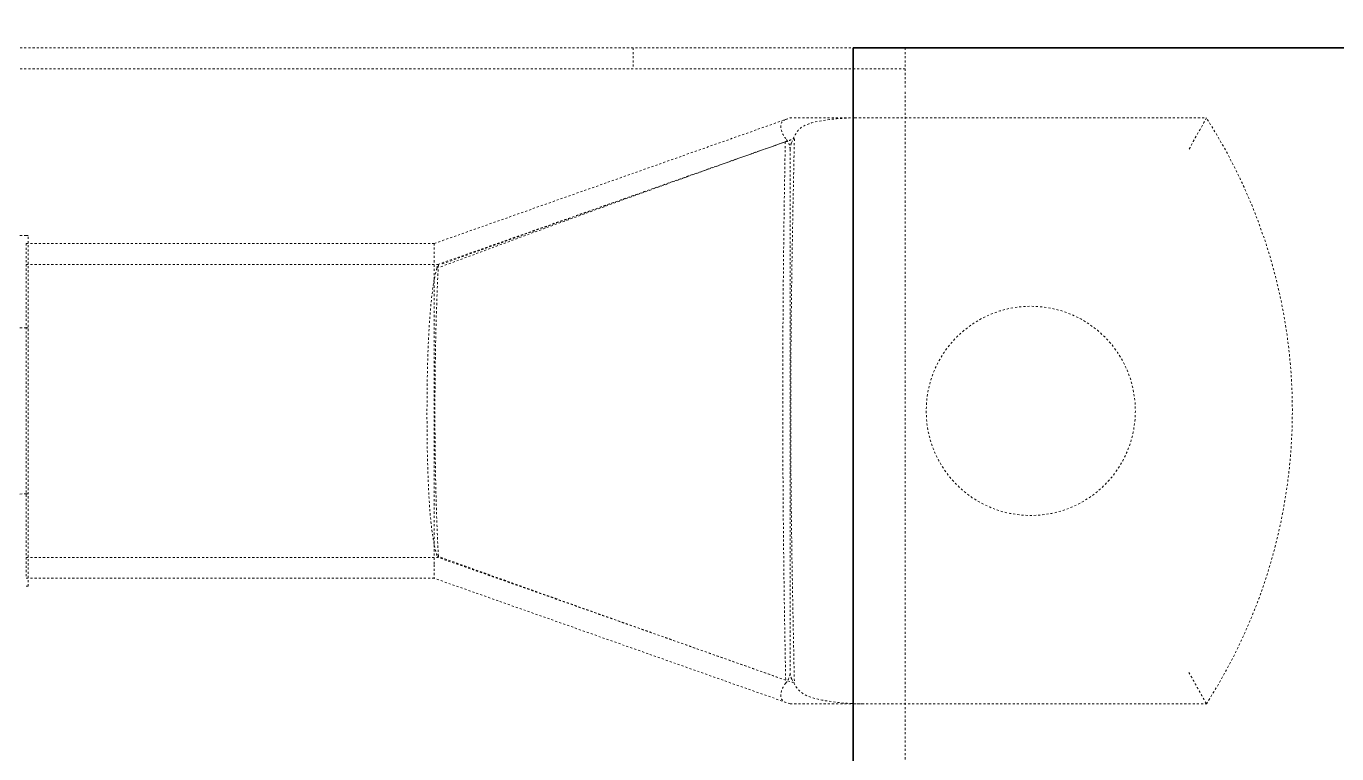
# Model space of a CAD drawing. Header units: millimetres. Extents: x -116965 to 323937, y 291661 to 566926.
# Drawn here: x -19375.9 to -19313.3, y 303532.4 to 303567.2 of the extents above; entities that cross this region are included whole.
import ezdxf

# ---------------------------------------------------------------- set-up
doc = ezdxf.new("R2010")
doc.units = ezdxf.units.MM
doc.linetypes.add('DASHED', pattern=[0.75, 0.5, -0.25])
doc.layers.add('Hidden Edges(Schneider)', color=7, linetype='DASHED', lineweight=18)
doc.layers.add('Sketch Geometry(Schneider)', color=7, linetype='Continuous', lineweight=35)

msp = doc.modelspace()

# ---------------------------------------------------------------- linework, layer by layer
at = {"layer": 'Hidden Edges(Schneider)', "ltscale": 0.131234}
for p, q in [((-19333.897292, 303566.128774), (-19396.397292, 303566.129382)), ((-19396.397301, 303565.129382), (-19333.897301, 303565.128774)), ((-19339.402796, 303561.279448), (-19339.402826, 303536.279448))]:
    msp.add_line(p, q, dxfattribs=at)
at = {"layer": 'Hidden Edges(Schneider)', "ltscale": 0.004033}
msp.add_line((-19346.897292, 303566.1289), (-19346.897301, 303565.1289), dxfattribs=at)
at = {"layer": 'Hidden Edges(Schneider)', "ltscale": 0.012885}
msp.add_line((-19333.897292, 303566.128774), (-19333.897311, 303564.128774), dxfattribs=at)
at = {"layer": 'Hidden Edges(Schneider)', "ltscale": 0.142782}
msp.add_line((-19333.898636, 303428.128774), (-19333.897311, 303564.128774), dxfattribs=at)
at = {"layer": 'Hidden Edges(Schneider)', "ltscale": 0.080765}
msp.add_line((-19356.402801, 303556.779469), (-19339.468248, 303562.756347), dxfattribs=at)
at = {"layer": 'Hidden Edges(Schneider)', "ltscale": 0.002087}
msp.add_line((-19339.612358, 303562.705449), (-19339.402793, 303562.779448), dxfattribs=at)
at = {"layer": 'Hidden Edges(Schneider)', "ltscale": 0.01389}
msp.add_line((-19336.314888, 303562.779444), (-19339.402793, 303562.779448), dxfattribs=at)
at = {"layer": 'Hidden Edges(Schneider)', "ltscale": 0.069351}
msp.add_line((-19336.314887, 303562.779444), (-19319.512269, 303562.779424), dxfattribs=at)
at = {"layer": 'Hidden Edges(Schneider)', "ltscale": 0.081083}
msp.add_line((-19356.232634, 303555.779071), (-19339.231502, 303561.779448), dxfattribs=at)
at = {"layer": 'Hidden Edges(Schneider)', "ltscale": 0.004522}
msp.add_line((-19339.230153, 303561.779448), (-19339.231502, 303561.779448), dxfattribs=at)
at = {"layer": 'Hidden Edges(Schneider)', "ltscale": 3.31775e-05}
msp.add_line((-19339.230152, 303561.779448), (-19339.197931, 303561.779448), dxfattribs=at)
at = {"layer": 'Hidden Edges(Schneider)', "ltscale": 0.000313334}
for p, q in [((-19375.802801, 303557.161492), (-19375.902801, 303557.161492)), ((-19375.802806, 303552.748242), (-19375.902806, 303552.748242)), ((-19375.802815, 303544.810742), (-19375.902815, 303544.810742)), ((-19375.802821, 303540.397492), (-19375.902821, 303540.397492))]:
    msp.add_line(p, q, dxfattribs=at)
at = {"layer": 'Hidden Edges(Schneider)', "ltscale": 0.13823}
msp.add_line((-19375.802821, 303540.397492), (-19375.802801, 303557.161492), dxfattribs=at)
at = {"layer": 'Hidden Edges(Schneider)', "ltscale": 0.13193}
msp.add_line((-19375.902801, 303556.779492), (-19375.90282, 303540.779492), dxfattribs=at)
at = {"layer": 'Hidden Edges(Schneider)', "ltscale": 0.0805}
for p, q in [((-19375.902801, 303556.779492), (-19356.402801, 303556.779469)), ((-19375.90282, 303540.779492), (-19356.40282, 303540.779469))]:
    msp.add_line(p, q, dxfattribs=at)
at = {"layer": 'Hidden Edges(Schneider)', "ltscale": 0.007691}
msp.add_line((-19356.402801, 303556.587807), (-19356.402802, 303555.965767), dxfattribs=at)
at = {"layer": 'Hidden Edges(Schneider)', "ltscale": 0.007153}
msp.add_line((-19356.402801, 303556.779469), (-19356.402801, 303556.587807), dxfattribs=at)
at = {"layer": 'Hidden Edges(Schneider)', "ltscale": 0.081213}
msp.add_line((-19375.902802, 303555.779492), (-19356.230378, 303555.779468), dxfattribs=at)
at = {"layer": 'Hidden Edges(Schneider)', "ltscale": 0.075258}
msp.add_line((-19356.402802, 303555.965767), (-19356.40282, 303541.435175), dxfattribs=at)
at = {"layer": 'Hidden Edges(Schneider)', "ltscale": 0.081212}
msp.add_line((-19375.902819, 303541.779492), (-19356.230523, 303541.779468), dxfattribs=at)
at = {"layer": 'Hidden Edges(Schneider)', "ltscale": 0.009386}
msp.add_line((-19356.40282, 303541.435175), (-19356.40282, 303540.837804), dxfattribs=at)
at = {"layer": 'Hidden Edges(Schneider)', "ltscale": 0.080297}
msp.add_line((-19339.231534, 303535.779448), (-19356.232512, 303541.779816), dxfattribs=at)
at = {"layer": 'Hidden Edges(Schneider)', "ltscale": 0.003896}
msp.add_line((-19356.40282, 303540.837804), (-19356.40282, 303540.779469), dxfattribs=at)
at = {"layer": 'Hidden Edges(Schneider)', "ltscale": 0.080292}
msp.add_line((-19339.402828, 303534.779448), (-19356.40282, 303540.779469), dxfattribs=at)
at = {"layer": 'Hidden Edges(Schneider)', "ltscale": 0.001576}
msp.add_line((-19339.231317, 303535.779448), (-19339.613766, 303535.914498), dxfattribs=at)
at = {"layer": 'Hidden Edges(Schneider)', "ltscale": 0.002507}
msp.add_line((-19339.231534, 303535.779448), (-19339.231317, 303535.779448), dxfattribs=at)
at = {"layer": 'Hidden Edges(Schneider)', "ltscale": 3.78582e-05}
msp.add_line((-19339.231315, 303535.779448), (-19339.197963, 303535.779448), dxfattribs=at)
at = {"layer": 'Hidden Edges(Schneider)', "ltscale": 0.002088}
msp.add_line((-19339.402827, 303534.779449), (-19339.612377, 303534.853552), dxfattribs=at)
at = {"layer": 'Hidden Edges(Schneider)', "ltscale": 0.015362}
msp.add_line((-19339.402827, 303534.779449), (-19335.967477, 303534.779445), dxfattribs=at)
at = {"layer": 'Hidden Edges(Schneider)', "ltscale": 0.067915}
msp.add_line((-19335.967477, 303534.779444), (-19319.512303, 303534.779424), dxfattribs=at)
at = {"layer": 'Hidden Edges(Schneider)', "ltscale": 0.139145, "flags": 128}
msp.add_lwpolyline([(-19375.902798, 303557.161475), (-19376.829312, 303557.154036), (-19377.747205, 303557.131873), (-19378.656476, 303557.095404), (-19379.55705, 303557.04505), (-19380.448888, 303556.981116), (-19381.332028, 303556.904059), (-19382.206395, 303556.814185), (-19383.07195, 303556.711951), (-19383.928693, 303556.597701), (-19384.776585, 303556.471778), (-19385.61559, 303556.334639), (-19386.445668, 303556.186667), (-19387.26682, 303556.028243), (-19388.079045, 303555.8599), (-19389.67706, 303555.495063), (-19391.240208, 303555.095702), (-19392.769063, 303554.665251), (-19394.264119, 303554.207183), (-19395.725873, 303553.725043), (-19397.154973, 303553.222342), (-19398.552487, 303552.702666), (-19399.919484, 303552.169066), (-19401.257031, 303551.624633), (-19402.566197, 303551.072303), (-19403.84805, 303550.515166), (-19405.103658, 303549.956237), (-19406.33405, 303549.398566), (-19407.540372, 303548.845168), (-19408.722165, 303548.3002), (-19409.876797, 303547.769271), (-19411.006215, 303547.253562), (-19412.112592, 303546.754027), (-19413.198254, 303546.271659), (-19414.26534, 303545.807448), (-19415.316174, 303545.362311), (-19416.352933, 303544.937277), (-19417.377904, 303544.533339), (-19418.3933, 303544.151374), (-19419.401334, 303543.792449), (-19420.404294, 303543.457442), (-19421.404393, 303543.147422), (-19422.403882, 303542.863303), (-19423.404973, 303542.606078), (-19424.409917, 303542.376738), (-19425.421002, 303542.176085), (-19426.442273, 303542.000495), (-19427.475331, 303541.847411), (-19428.520253, 303541.716567), (-19429.577229, 303541.607772), (-19430.646298, 303541.520682), (-19431.727612, 303541.455107), (-19432.821324, 303541.410742), (-19433.92751, 303541.387358), (-19435.046284, 303541.38465), (-19436.177609, 303541.402465), (-19437.32137, 303541.440459), (-19438.477376, 303541.498328), (-19439.645512, 303541.57569), (-19440.825627, 303541.67224), (-19442.017644, 303541.787596), (-19443.221371, 303541.921454), (-19444.436696, 303542.07347), (-19445.663464, 303542.2433), (-19446.901524, 303542.430602), (-19448.150647, 303542.634917), (-19449.410603, 303542.85575), (-19450.681279, 303543.092681), (-19451.962407, 303543.345175), (-19453.253873, 303543.612853), (-19454.555409, 303543.89514), (-19455.866902, 303544.191657), (-19457.188123, 303544.501868), (-19458.51888, 303544.825354), (-19461.208318, 303545.510169), (-19463.933747, 303546.241789), (-19466.693986, 303547.015868), (-19469.487851, 303547.828055), (-19472.314179, 303548.673888), (-19475.171769, 303549.549018), (-19478.059476, 303550.449019), (-19480.97625, 303551.369391), (-19483.921349, 303552.305442), (-19486.893971, 303553.252516), (-19489.893391, 303554.205924), (-19492.918828, 303555.161086), (-19495.969537, 303556.113234), (-19499.044793, 303557.057753), (-19502.144101, 303557.989875), (-19505.267022, 303558.904677), (-19508.413041, 303559.797354), (-19511.581719, 303560.663024), (-19514.772599, 303561.496802), (-19517.985204, 303562.293845), (-19521.219209, 303563.049193), (-19524.474232, 303563.75762), (-19526.109517, 303564.092665), (-19527.749894, 303564.414092), (-19529.395325, 303564.721175), (-19531.045754, 303565.013304), (-19532.701161, 303565.28987), (-19534.361451, 303565.550185), (-19536.026624, 303565.793639), (-19537.696622, 303566.019545), (-19539.371369, 303566.227179), (-19541.05079, 303566.415892), (-19542.73475, 303566.584998), (-19544.423173, 303566.733771), (-19546.115983, 303566.861563), (-19547.813084, 303566.967688), (-19549.514344, 303567.051383), (-19551.219724, 303567.112036), (-19552.929089, 303567.148963), (-19554.642365, 303567.161399)], dxfattribs=at)
at = {"layer": 'Hidden Edges(Schneider)', "ltscale": 0.138691, "flags": 128}
msp.add_lwpolyline([(-19375.902798, 303552.748252), (-19376.75855, 303552.741385), (-19377.606023, 303552.720977), (-19378.445294, 303552.687369), (-19379.276402, 303552.640944), (-19380.099461, 303552.581969), (-19380.91451, 303552.510863), (-19381.721623, 303552.427931), (-19382.520802, 303552.33348), (-19383.312199, 303552.227851), (-19384.095853, 303552.111464), (-19384.8718, 303551.984549), (-19385.64008, 303551.847525), (-19386.400845, 303551.700774), (-19387.154172, 303551.544638), (-19388.638852, 303551.205741), (-19390.095036, 303550.833693), (-19391.523564, 303550.431472), (-19392.925237, 303550.001975), (-19394.300931, 303549.54814), (-19395.651677, 303549.072943), (-19396.978658, 303548.579131), (-19398.282903, 303548.069564), (-19399.565518, 303547.547103), (-19400.827687, 303547.014533), (-19402.070515, 303546.4746), (-19403.295186, 303545.9299), (-19404.502805, 303545.382987), (-19405.694478, 303544.836569), (-19406.87135, 303544.293166), (-19408.034566, 303543.755522), (-19409.185155, 303543.226309), (-19410.324147, 303542.707701), (-19411.452573, 303542.201873), (-19412.571423, 303541.710883), (-19413.681767, 303541.236945), (-19414.784596, 303540.782157), (-19415.880978, 303540.348654), (-19416.971867, 303539.938574), (-19418.058331, 303539.554091), (-19419.1414, 303539.197264), (-19420.22424, 303538.869658), (-19421.313641, 303538.570128), (-19422.410443, 303538.298064), (-19423.515141, 303538.052931), (-19424.628156, 303537.834235), (-19425.749905, 303537.64144), (-19426.880849, 303537.473975), (-19428.021405, 303537.331381), (-19429.172108, 303537.21305), (-19430.333264, 303537.118521), (-19431.504529, 303537.047492), (-19432.685483, 303536.999617), (-19433.876088, 303536.974478), (-19435.076268, 303536.971617), (-19436.285909, 303536.990576), (-19437.505009, 303537.030974), (-19438.733495, 303537.092353), (-19439.971288, 303537.174254), (-19441.21835, 303537.276221), (-19442.47453, 303537.397872), (-19443.739713, 303537.53871), (-19445.013745, 303537.698203), (-19446.296552, 303537.875891), (-19447.587979, 303538.071204), (-19448.887875, 303538.283721), (-19450.196164, 303538.512908), (-19451.512654, 303538.758231), (-19452.83727, 303539.019232), (-19454.169896, 303539.295378), (-19455.510342, 303539.586173), (-19456.858533, 303539.89112), (-19459.577496, 303540.541106), (-19462.325871, 303541.240912), (-19465.102704, 303541.986151), (-19467.907021, 303542.772399), (-19470.737908, 303543.595229), (-19473.594411, 303544.450179), (-19476.475671, 303545.332785), (-19479.380944, 303546.238356), (-19482.309487, 303547.16239), (-19485.260556, 303548.100196), (-19488.233445, 303549.04727), (-19491.227372, 303549.998961), (-19494.241669, 303550.95069), (-19497.275727, 303551.897765), (-19500.328973, 303552.835532), (-19503.400815, 303553.759261), (-19506.490701, 303554.664336), (-19509.598038, 303555.545989), (-19512.722256, 303556.399565), (-19515.862878, 303557.220374), (-19519.019387, 303558.003569), (-19522.191289, 303558.744345), (-19525.378087, 303559.437857), (-19528.579266, 303560.079337), (-19530.185101, 303560.379058), (-19531.79435, 303560.663939), (-19533.406937, 303560.933409), (-19535.022805, 303561.186782), (-19536.641877, 303561.423484), (-19538.264096, 303561.642905), (-19539.889386, 303561.844397), (-19541.51767, 303562.02735), (-19543.148892, 303562.191115), (-19544.782956, 303562.33512), (-19546.419804, 303562.458678), (-19548.059323, 303562.561217), (-19549.701436, 303562.64205), (-19551.346028, 303562.700568), (-19552.993043, 303562.736159), (-19554.642365, 303562.748137)], dxfattribs=at)
at = {"layer": 'Hidden Edges(Schneider)', "ltscale": 0.005953, "flags": 128}
msp.add_lwpolyline([(-19339.612358, 303562.705449), (-19339.65092, 303562.690089), (-19339.685906, 303562.672465), (-19339.71737, 303562.65245), (-19339.74536, 303562.629917), (-19339.769924, 303562.60474), (-19339.791015, 303562.576947), (-19339.808586, 303562.54669), (-19339.822715, 303562.51402), (-19339.833468, 303562.478991), (-19339.840918, 303562.441654), (-19339.845129, 303562.40211), (-19339.846128, 303562.360651), (-19339.843935, 303562.317469), (-19339.838568, 303562.272741), (-19339.830047, 303562.226641), (-19339.818391, 303562.179343), (-19339.803628, 303562.131102), (-19339.785782, 303562.082314), (-19339.764842, 303562.033215), (-19339.740797, 303561.984031), (-19339.713716, 303561.935142), (-19339.683677, 303561.886939), (-19339.650673, 303561.839623), (-19339.614698, 303561.793397)], dxfattribs=at)
at = {"layer": 'Hidden Edges(Schneider)', "ltscale": 0.015662, "flags": 128}
msp.add_lwpolyline([(-19336.314888, 303562.779444), (-19336.491371, 303562.777527), (-19336.665066, 303562.772154), (-19336.838699, 303562.763645), (-19337.012008, 303562.752167), (-19337.183824, 303562.737896), (-19337.352977, 303562.721006), (-19337.518297, 303562.701671), (-19337.678612, 303562.680064), (-19337.832752, 303562.656361), (-19337.979546, 303562.630735), (-19338.117824, 303562.603361), (-19338.247557, 303562.574134), (-19338.374952, 303562.54106), (-19338.499208, 303562.50313), (-19338.619684, 303562.458744), (-19338.734554, 303562.406015), (-19338.841132, 303562.343045), (-19338.936776, 303562.268538), (-19339.019927, 303562.182835), (-19339.093329, 303562.084517), (-19339.15883, 303561.974842), (-19339.219472, 303561.854418), (-19339.278502, 303561.723595), (-19339.33916, 303561.582722)], dxfattribs=at)
at = {"layer": 'Hidden Edges(Schneider)', "ltscale": 0.010357, "flags": 128}
for points in [[(-19319.51227, 303562.779424), (-19319.514277, 303562.775744), (-19319.520262, 303562.764791), (-19319.530147, 303562.746701), (-19319.54387, 303562.721607), (-19319.561356, 303562.689645), (-19319.582408, 303562.651209), (-19319.606779, 303562.606749), (-19319.634321, 303562.556571), (-19319.664872, 303562.500986), (-19319.698275, 303562.4403), (-19319.734286, 303562.374985), (-19319.772595, 303562.30562), (-19319.813031, 303562.232535), (-19319.855427, 303562.156056), (-19319.89961, 303562.076508), (-19319.945415, 303561.994219), (-19319.992622, 303561.909594), (-19320.041022, 303561.823034), (-19320.090451, 303561.734828), (-19320.140757, 303561.645267), (-19320.191769, 303561.554665), (-19320.24333, 303561.463314), (-19320.295291, 303561.371479), (-19320.347504, 303561.279425)], [(-19320.347535, 303536.279424), (-19320.295321, 303536.187371), (-19320.24336, 303536.095537), (-19320.1918, 303536.004184), (-19320.140788, 303535.913583), (-19320.090482, 303535.824021), (-19320.041053, 303535.735815), (-19319.992654, 303535.649255), (-19319.945447, 303535.564631), (-19319.899642, 303535.482341), (-19319.855459, 303535.402795), (-19319.813063, 303535.326315), (-19319.772628, 303535.25323), (-19319.734319, 303535.183864), (-19319.698308, 303535.118549), (-19319.664906, 303535.057862), (-19319.634355, 303535.002277), (-19319.606813, 303534.9521), (-19319.582441, 303534.907639), (-19319.561389, 303534.869204), (-19319.543904, 303534.837241), (-19319.53018, 303534.812148), (-19319.520295, 303534.794057), (-19319.514311, 303534.783104), (-19319.512304, 303534.779425)]]:
    msp.add_lwpolyline(points, dxfattribs=at)
at = {"layer": 'Hidden Edges(Schneider)', "ltscale": 0.079925, "flags": 128}
msp.add_lwpolyline([(-19339.633173, 303561.636507), (-19340.591705, 303561.295917), (-19341.50471, 303560.971111), (-19342.3752, 303560.661006), (-19343.206185, 303560.364525), (-19344.000665, 303560.08059), (-19344.761645, 303559.808128), (-19345.492124, 303559.546066), (-19346.195094, 303559.293335), (-19346.873553, 303559.048865), (-19347.530492, 303558.811587), (-19348.168901, 303558.580432), (-19348.791772, 303558.354328), (-19349.402107, 303558.132205), (-19350.002903, 303557.912987), (-19350.597174, 303557.695599), (-19351.18793, 303557.478965), (-19351.778195, 303557.262006), (-19352.37099, 303557.043642), (-19352.969339, 303556.822797), (-19353.576263, 303556.598391), (-19354.194773, 303556.369344), (-19354.827868, 303556.134575), (-19355.478546, 303555.892998), (-19356.149775, 303555.643525)], dxfattribs=at)
at = {"layer": 'Hidden Edges(Schneider)', "ltscale": 0.079251, "flags": 128}
msp.add_lwpolyline([(-19356.022853, 303555.80287), (-19355.390336, 303556.030623), (-19354.773461, 303556.252549), (-19354.169253, 303556.469724), (-19353.574718, 303556.683227), (-19352.986858, 303556.894137), (-19352.402673, 303557.103528), (-19351.819155, 303557.312478), (-19351.233296, 303557.522058), (-19350.642087, 303557.733341), (-19350.042514, 303557.947394), (-19349.431568, 303558.165286), (-19348.806239, 303558.38808), (-19348.16352, 303558.616837), (-19347.50041, 303558.852617), (-19346.806231, 303559.099204), (-19346.067958, 303559.361207), (-19345.290763, 303559.636771), (-19344.480254, 303559.923905), (-19343.642045, 303560.220627), (-19342.781747, 303560.524966), (-19341.90496, 303560.834963), (-19341.01727, 303561.148668), (-19340.124244, 303561.464141), (-19339.231426, 303561.779448)], dxfattribs=at)
at = {"layer": 'Hidden Edges(Schneider)', "ltscale": 0.135033, "flags": 128}
msp.add_lwpolyline([(-19339.633173, 303561.636507), (-19339.648118, 303560.819936), (-19339.662553, 303559.98253), (-19339.676359, 303559.124065), (-19339.689416, 303558.244315), (-19339.701609, 303557.343059), (-19339.712816, 303556.42007), (-19339.722922, 303555.475125), (-19339.731806, 303554.507999), (-19339.739351, 303553.518468), (-19339.745434, 303552.506308), (-19339.749944, 303551.471295), (-19339.752756, 303550.413204), (-19339.753754, 303549.331811), (-19339.752821, 303548.226893), (-19339.749835, 303547.098224), (-19339.744679, 303545.94558), (-19339.737235, 303544.768737), (-19339.727385, 303543.567471), (-19339.715008, 303542.341557), (-19339.699989, 303541.090773), (-19339.682204, 303539.814892), (-19339.661623, 303538.51709), (-19339.638636, 303537.212105), (-19339.613766, 303535.914498)], dxfattribs=at)
at = {"layer": 'Hidden Edges(Schneider)', "ltscale": 0.001667, "flags": 128}
msp.add_lwpolyline([(-19339.633173, 303561.636507), (-19339.616455, 303561.642424), (-19339.59973, 303561.648344), (-19339.582998, 303561.654268), (-19339.566261, 303561.660195), (-19339.549517, 303561.666126), (-19339.532766, 303561.672059), (-19339.51601, 303561.677996), (-19339.499246, 303561.683936), (-19339.482476, 303561.68988), (-19339.465701, 303561.695827), (-19339.448916, 303561.701777), (-19339.432129, 303561.707731), (-19339.415333, 303561.713688), (-19339.398531, 303561.719649), (-19339.381723, 303561.725613), (-19339.364907, 303561.73158), (-19339.348087, 303561.737552), (-19339.331257, 303561.743526), (-19339.314422, 303561.749504), (-19339.297582, 303561.755486), (-19339.280733, 303561.761471), (-19339.26388, 303561.76746), (-19339.247019, 303561.773452), (-19339.230153, 303561.779448)], dxfattribs=at)
at = {"layer": 'Hidden Edges(Schneider)', "ltscale": 0.002282, "flags": 128}
msp.add_lwpolyline([(-19339.402795, 303561.279448), (-19339.403252, 303561.302931), (-19339.404614, 303561.326356), (-19339.406867, 303561.349718), (-19339.409997, 303561.373013), (-19339.413991, 303561.396235), (-19339.418809, 303561.419284), (-19339.424414, 303561.442084), (-19339.430768, 303561.464628), (-19339.43784, 303561.486912), (-19339.4456, 303561.508928), (-19339.454016, 303561.530671), (-19339.463052, 303561.552134), (-19339.472682, 303561.573313), (-19339.48287, 303561.594201), (-19339.493584, 303561.614791), (-19339.504792, 303561.635079), (-19339.516525, 303561.655157), (-19339.528844, 303561.675158), (-19339.541745, 303561.69508), (-19339.555218, 303561.714919), (-19339.569258, 303561.734673), (-19339.583856, 303561.75434), (-19339.599005, 303561.773915), (-19339.614698, 303561.793397)], dxfattribs=at)
at = {"layer": 'Hidden Edges(Schneider)', "ltscale": 0.001198, "flags": 128}
msp.add_lwpolyline([(-19339.402795, 303561.279448), (-19339.402678, 303561.292715), (-19339.402327, 303561.30594), (-19339.401741, 303561.319123), (-19339.400925, 303561.332262), (-19339.399879, 303561.345358), (-19339.398603, 303561.35841), (-19339.397099, 303561.371417), (-19339.39537, 303561.38438), (-19339.393415, 303561.397297), (-19339.391236, 303561.410169), (-19339.388838, 303561.422994), (-19339.386215, 303561.435774), (-19339.383375, 303561.448506), (-19339.380319, 303561.461188), (-19339.377055, 303561.473784), (-19339.373591, 303561.486281), (-19339.369931, 303561.498679), (-19339.36608, 303561.51098), (-19339.362042, 303561.523181), (-19339.357819, 303561.535285), (-19339.353416, 303561.547291), (-19339.348835, 303561.559199), (-19339.344081, 303561.571009), (-19339.33916, 303561.582722)], dxfattribs=at)
at = {"layer": 'Hidden Edges(Schneider)', "ltscale": 0.136498, "flags": 128}
msp.add_lwpolyline([(-19339.197931, 303561.779448), (-19339.220839, 303560.700296), (-19339.243242, 303559.628183), (-19339.264849, 303558.558413), (-19339.285359, 303557.486292), (-19339.304482, 303556.407126), (-19339.321918, 303555.31622), (-19339.337376, 303554.20888), (-19339.350407, 303553.093602), (-19339.360546, 303551.994494), (-19339.367776, 303550.90809), (-19339.372091, 303549.829927), (-19339.373487, 303548.755546), (-19339.37196, 303547.680484), (-19339.367505, 303546.600281), (-19339.36012, 303545.510477), (-19339.349798, 303544.406611), (-19339.33665, 303543.292486), (-19339.321228, 303542.195285), (-19339.303861, 303541.113596), (-19339.284834, 303540.042896), (-19339.264443, 303538.978658), (-19339.242973, 303537.916353), (-19339.220718, 303536.851459), (-19339.197962, 303535.779448)], dxfattribs=at)
at = {"layer": 'Hidden Edges(Schneider)', "ltscale": 0.107271, "flags": 128}
msp.add_lwpolyline([(-19356.206301, 303555.736779), (-19356.215429, 303555.591668), (-19356.228626, 303555.346148), (-19356.245061, 303555.00276), (-19356.263736, 303554.567601), (-19356.283584, 303554.047719), (-19356.303593, 303553.448866), (-19356.322625, 303552.780672), (-19356.339664, 303552.05489), (-19356.353912, 303551.279687), (-19356.364573, 303550.466191), (-19356.37115, 303549.629957), (-19356.373417, 303548.780617), (-19356.371177, 303547.929224), (-19356.364559, 303547.09272), (-19356.353936, 303546.281235), (-19356.339708, 303545.504596), (-19356.32263, 303544.778144), (-19356.303629, 303544.111366), (-19356.283622, 303543.511978), (-19356.263754, 303542.99128), (-19356.245113, 303542.55681), (-19356.228674, 303542.213477), (-19356.215441, 303541.967208), (-19356.206315, 303541.822118)], dxfattribs=at)
at = {"layer": 'Hidden Edges(Schneider)', "ltscale": 0.006235, "flags": 128}
msp.add_lwpolyline([(-19356.275377, 303555.596817), (-19356.273746, 303555.611006), (-19356.272101, 303555.624631), (-19356.27044, 303555.637692), (-19356.268765, 303555.650187), (-19356.267075, 303555.662114), (-19356.26537, 303555.673471), (-19356.263651, 303555.68426), (-19356.261918, 303555.694476), (-19356.26017, 303555.70412), (-19356.258408, 303555.71319), (-19356.256633, 303555.721682), (-19356.254845, 303555.729591), (-19356.253045, 303555.736918), (-19356.251234, 303555.743661), (-19356.24941, 303555.749823), (-19356.247576, 303555.755402), (-19356.24573, 303555.7604), (-19356.243873, 303555.764816), (-19356.242005, 303555.768651), (-19356.240126, 303555.771904), (-19356.238238, 303555.774578), (-19356.236339, 303555.77667), (-19356.234431, 303555.778181), (-19356.232513, 303555.779114)], dxfattribs=at)
at = {"layer": 'Hidden Edges(Schneider)', "ltscale": 0.00339, "flags": 128}
msp.add_lwpolyline([(-19356.232513, 303555.779114), (-19356.231449, 303555.779379), (-19356.230382, 303555.779468), (-19356.229314, 303555.779381), (-19356.228241, 303555.779116), (-19356.227167, 303555.778675), (-19356.226091, 303555.778058), (-19356.225011, 303555.777263), (-19356.223928, 303555.776292), (-19356.222843, 303555.775145), (-19356.221756, 303555.773821), (-19356.220667, 303555.772321), (-19356.219574, 303555.770644), (-19356.218479, 303555.768791), (-19356.217382, 303555.766762), (-19356.216285, 303555.764556), (-19356.215183, 303555.762174), (-19356.214079, 303555.759616), (-19356.212974, 303555.756882), (-19356.211867, 303555.753972), (-19356.210758, 303555.750885), (-19356.209646, 303555.747623), (-19356.208532, 303555.744184), (-19356.207418, 303555.74057), (-19356.206301, 303555.736779)], dxfattribs=at)
at = {"layer": 'Hidden Edges(Schneider)', "ltscale": 0.065899, "flags": 128}
msp.add_lwpolyline([(-19356.402803, 303555.06748), (-19356.457835, 303554.74761), (-19356.510455, 303554.373929), (-19356.558926, 303553.949532), (-19356.60214, 303553.478503), (-19356.639663, 303552.964689), (-19356.671351, 303552.414386), (-19356.697463, 303551.831702), (-19356.71832, 303551.220523), (-19356.734182, 303550.585934), (-19356.745228, 303549.93656), (-19356.751685, 303549.27731), (-19356.753682, 303548.61268), (-19356.751235, 303547.94811), (-19356.744323, 303547.292716), (-19356.732852, 303546.651512), (-19356.716619, 303546.028868), (-19356.695344, 303545.429631), (-19356.668865, 303544.861926), (-19356.636953, 303544.330245), (-19356.599413, 303543.838135), (-19356.556319, 303543.389906), (-19356.508383, 303542.991285), (-19356.45667, 303542.644932), (-19356.402818, 303542.353212)], dxfattribs=at)
at = {"layer": 'Hidden Edges(Schneider)', "ltscale": 0.00646, "flags": 128}
msp.add_lwpolyline([(-19356.275377, 303555.596817), (-19356.280323, 303555.581552), (-19356.285313, 303555.565687), (-19356.290344, 303555.549223), (-19356.295416, 303555.532161), (-19356.300527, 303555.514503), (-19356.305675, 303555.49625), (-19356.310861, 303555.477403), (-19356.31608, 303555.457964), (-19356.321333, 303555.437933), (-19356.326617, 303555.417313), (-19356.33193, 303555.396105), (-19356.337272, 303555.37431), (-19356.342639, 303555.351929), (-19356.348029, 303555.328964), (-19356.353443, 303555.305416), (-19356.358876, 303555.281287), (-19356.364326, 303555.256578), (-19356.369793, 303555.23129), (-19356.375273, 303555.205424), (-19356.380765, 303555.178982), (-19356.386266, 303555.151965), (-19356.391775, 303555.124375), (-19356.397288, 303555.096213), (-19356.402803, 303555.06748)], dxfattribs=at)
at = {"layer": 'Hidden Edges(Schneider)', "ltscale": 0.138, "flags": 128}
msp.add_lwpolyline([(-19375.902798, 303544.810744), (-19376.631253, 303544.804907), (-19377.35204, 303544.787627), (-19378.065389, 303544.759169), (-19378.771603, 303544.719763), (-19379.470876, 303544.669715), (-19380.163434, 303544.609252), (-19380.849545, 303544.53868), (-19381.529401, 303544.458266), (-19382.203267, 303544.368277), (-19382.871411, 303544.268981), (-19384.191296, 303544.043418), (-19385.490811, 303543.783484), (-19386.771519, 303543.491126), (-19388.035024, 303543.168288), (-19389.282925, 303542.81684), (-19390.516827, 303542.438689), (-19391.738026, 303542.035781), (-19392.947934, 303541.61006), (-19394.147885, 303541.163512), (-19395.339101, 303540.698119), (-19396.522954, 303540.215827), (-19397.700589, 303539.718772), (-19398.873341, 303539.209166), (-19400.042394, 303538.689185), (-19401.209004, 303538.160964), (-19402.374432, 303537.626639), (-19403.539899, 303537.0885), (-19405.876324, 303536.010428), (-19408.228925, 303534.946318), (-19410.608571, 303533.91593), (-19413.02644, 303532.940131), (-19414.253056, 303532.479849), (-19415.493253, 303532.041884), (-19416.748326, 303531.629058), (-19418.01904, 303531.244536), (-19419.299329, 303530.89244), (-19420.587018, 303530.573149), (-19421.88165, 303530.285903), (-19423.182767, 303530.030165), (-19424.489949, 303529.805251), (-19425.802777, 303529.610549), (-19427.120831, 303529.445372), (-19428.443654, 303529.309111), (-19429.771359, 303529.200926), (-19431.103871, 303529.120055), (-19432.441075, 303529.065772), (-19433.782933, 303529.037352), (-19435.129292, 303529.03411), (-19436.480038, 303529.055319), (-19437.835095, 303529.100257), (-19439.194348, 303529.168196), (-19440.557683, 303529.258414), (-19441.925137, 303529.370223), (-19443.296597, 303529.502936), (-19444.672063, 303529.655944), (-19446.051534, 303529.82852), (-19447.434972, 303530.020056), (-19448.822377, 303530.229903), (-19450.213635, 303530.457373), (-19451.608823, 303530.701857), (-19453.007863, 303530.962668), (-19455.817349, 303531.530715), (-19458.642094, 303532.156439), (-19461.481793, 303532.835074), (-19464.336293, 303533.561774), (-19467.20527, 303534.331809), (-19470.088494, 303535.140334), (-19472.985719, 303535.982619), (-19475.896676, 303536.853858), (-19478.820947, 303537.749549), (-19481.758111, 303538.664961), (-19484.707673, 303539.595595), (-19487.669194, 303540.536833), (-19490.642217, 303541.484061), (-19493.626283, 303542.432662), (-19496.620839, 303543.378058), (-19499.625256, 303544.315825), (-19502.638905, 303545.241385), (-19505.661176, 303546.150275), (-19508.691457, 303547.037955), (-19511.7291, 303547.899886), (-19514.773476, 303548.731642), (-19517.823823, 303549.528762), (-19520.879472, 303550.286856), (-19523.939698, 303551.001578), (-19527.003777, 303551.668502), (-19530.071042, 303552.28324), (-19531.605637, 303552.569686), (-19533.140767, 303552.841445), (-19534.676316, 303553.098021), (-19536.212228, 303553.338881), (-19537.748406, 303553.563491), (-19539.284795, 303553.771277), (-19540.821278, 303553.961783), (-19542.357781, 303554.134398), (-19543.894246, 303554.288703), (-19545.430577, 303554.424086), (-19546.966698, 303554.540053), (-19548.502591, 303554.636069), (-19550.038159, 303554.711676), (-19551.573346, 303554.766303), (-19553.108094, 303554.799491), (-19554.642365, 303554.810668)], dxfattribs=at)
at = {"layer": 'Hidden Edges(Schneider)', "ltscale": 0.007948, "flags": 128}
msp.add_lwpolyline([(-19356.402818, 303542.353212), (-19356.396211, 303542.321534), (-19356.389612, 303542.29072), (-19356.383021, 303542.260775), (-19356.376445, 303542.2317), (-19356.369888, 303542.203507), (-19356.363355, 303542.176201), (-19356.356851, 303542.149786), (-19356.350378, 303542.124264), (-19356.343941, 303542.099637), (-19356.337543, 303542.075905), (-19356.331187, 303542.053074), (-19356.324876, 303542.031142), (-19356.318614, 303542.010111), (-19356.312402, 303541.989986), (-19356.306245, 303541.970765), (-19356.300145, 303541.952452), (-19356.294103, 303541.93505), (-19356.288122, 303541.918558), (-19356.282207, 303541.90298), (-19356.276357, 303541.888317), (-19356.270575, 303541.87457), (-19356.264862, 303541.861743), (-19356.25922, 303541.849839), (-19356.253653, 303541.838855)], dxfattribs=at)
at = {"layer": 'Hidden Edges(Schneider)', "ltscale": 0.00687, "flags": 128}
msp.add_lwpolyline([(-19356.206315, 303541.822118), (-19356.208665, 303541.814734), (-19356.210986, 303541.808054), (-19356.213276, 303541.802072), (-19356.215536, 303541.796791), (-19356.217765, 303541.792208), (-19356.219964, 303541.788332), (-19356.22213, 303541.785153), (-19356.224263, 303541.782679), (-19356.226364, 303541.780905), (-19356.228432, 303541.779834), (-19356.230466, 303541.779467), (-19356.232466, 303541.779806), (-19356.234432, 303541.780845), (-19356.236363, 303541.78259), (-19356.238259, 303541.785039), (-19356.240118, 303541.788196), (-19356.241942, 303541.792053), (-19356.243729, 303541.796619), (-19356.245478, 303541.801893), (-19356.24719, 303541.80787), (-19356.248863, 303541.814555), (-19356.250499, 303541.821946), (-19356.252095, 303541.830048), (-19356.253653, 303541.838855)], dxfattribs=at)
at = {"layer": 'Hidden Edges(Schneider)', "ltscale": 0.078553, "flags": 128}
msp.add_lwpolyline([(-19339.613766, 303535.914498), (-19340.563086, 303536.249852), (-19341.462239, 303536.56755), (-19342.314971, 303536.868929), (-19343.125038, 303537.155325), (-19343.896182, 303537.42807), (-19344.632139, 303537.688496), (-19345.336639, 303537.93793), (-19346.013402, 303538.177701), (-19346.666146, 303538.409133), (-19347.29858, 303538.63355), (-19347.914417, 303538.852278), (-19348.517368, 303539.066643), (-19349.111145, 303539.277973), (-19349.699476, 303539.487604), (-19350.286095, 303539.696871), (-19350.87475, 303539.907124), (-19351.469206, 303540.119703), (-19352.07323, 303540.335964), (-19352.690595, 303540.557258), (-19353.325072, 303540.784941), (-19353.98042, 303541.020366), (-19354.660392, 303541.264896), (-19355.368726, 303541.519895), (-19356.109139, 303541.786736)], dxfattribs=at)
at = {"layer": 'Hidden Edges(Schneider)', "ltscale": 0.079252, "flags": 128}
msp.add_lwpolyline([(-19339.231221, 303535.779448), (-19340.131117, 303536.097716), (-19341.039335, 303536.419008), (-19341.946541, 303536.740044), (-19342.843364, 303537.057531), (-19343.720408, 303537.368153), (-19344.56825, 303537.668595), (-19345.377459, 303537.955513), (-19346.1386, 303538.225561), (-19346.842257, 303538.475382), (-19347.480059, 303538.701976), (-19348.092783, 303538.919808), (-19348.705778, 303539.137892), (-19349.319289, 303539.356327), (-19349.93356, 303539.575208), (-19350.548832, 303539.794633), (-19351.165353, 303540.014696), (-19351.78327, 303540.235458), (-19352.397197, 303540.455002), (-19353.005293, 303540.672667), (-19353.609403, 303540.889116), (-19354.211371, 303541.105012), (-19354.813044, 303541.32102), (-19355.416267, 303541.537815), (-19356.02287, 303541.756066)], dxfattribs=at)
at = {"layer": 'Hidden Edges(Schneider)', "ltscale": 0.002281, "flags": 128}
msp.add_lwpolyline([(-19339.614679, 303535.765563), (-19339.599962, 303535.783811), (-19339.585578, 303535.802332), (-19339.571549, 303535.821121), (-19339.557902, 303535.840176), (-19339.544658, 303535.859495), (-19339.531841, 303535.879074), (-19339.519452, 303535.898943), (-19339.507498, 303535.91914), (-19339.496013, 303535.939658), (-19339.485032, 303535.960491), (-19339.474584, 303535.981629), (-19339.464707, 303536.003073), (-19339.455432, 303536.024812), (-19339.446792, 303536.046842), (-19339.438824, 303536.069155), (-19339.431557, 303536.091748), (-19339.425029, 303536.114612), (-19339.419269, 303536.137743), (-19339.414317, 303536.161116), (-19339.410225, 303536.184602), (-19339.407014, 303536.208184), (-19339.404699, 303536.231857), (-19339.403297, 303536.255613), (-19339.402825, 303536.279447)], dxfattribs=at)
at = {"layer": 'Hidden Edges(Schneider)', "ltscale": 0.001288, "flags": 128}
msp.add_lwpolyline([(-19339.324204, 303535.958519), (-19339.330444, 303535.971203), (-19339.336449, 303535.98397), (-19339.342217, 303535.996821), (-19339.347743, 303536.009753), (-19339.353027, 303536.022766), (-19339.358064, 303536.035857), (-19339.362849, 303536.049028), (-19339.367382, 303536.062277), (-19339.371657, 303536.075602), (-19339.375672, 303536.089003), (-19339.379422, 303536.102481), (-19339.382905, 303536.116031), (-19339.386117, 303536.129654), (-19339.389047, 303536.143298), (-19339.391688, 303536.156941), (-19339.394046, 303536.170578), (-19339.396118, 303536.184211), (-19339.397909, 303536.197839), (-19339.39942, 303536.21146), (-19339.40065, 303536.225074), (-19339.401607, 303536.23868), (-19339.402286, 303536.25228), (-19339.402691, 303536.265869), (-19339.402827, 303536.279447)], dxfattribs=at)
at = {"layer": 'Hidden Edges(Schneider)', "ltscale": 0.005951, "flags": 128}
msp.add_lwpolyline([(-19339.614679, 303535.765563), (-19339.650647, 303535.719345), (-19339.683592, 303535.672126), (-19339.713526, 303535.624116), (-19339.740457, 303535.575529), (-19339.764402, 303535.526572), (-19339.785371, 303535.477458), (-19339.803283, 303535.428658), (-19339.818072, 303535.380553), (-19339.829736, 303535.333341), (-19339.838267, 303535.287226), (-19339.843664, 303535.242406), (-19339.845922, 303535.199088), (-19339.845021, 303535.157612), (-19339.840908, 303535.118171), (-19339.833525, 303535.080856), (-19339.822815, 303535.045758), (-19339.808722, 303535.012973), (-19339.791186, 303534.982594), (-19339.770194, 303534.954775), (-19339.745679, 303534.929515), (-19339.717572, 303534.906779), (-19339.685972, 303534.886614), (-19339.650918, 303534.868925), (-19339.612377, 303534.853552)], dxfattribs=at)
at = {"layer": 'Hidden Edges(Schneider)', "ltscale": 0.016651, "flags": 128}
msp.add_lwpolyline([(-19339.324204, 303535.958519), (-19339.268574, 303535.849724), (-19339.212882, 303535.746901), (-19339.155464, 303535.650268), (-19339.094429, 303535.559685), (-19339.022064, 303535.468397), (-19338.931079, 303535.376208), (-19338.815859, 303535.286386), (-19338.678353, 303535.205795), (-19338.530639, 303535.139801), (-19338.376136, 303535.085131), (-19338.217245, 303535.038949), (-19338.054703, 303534.999005), (-19337.890478, 303534.964138), (-19337.724159, 303534.933141), (-19337.553638, 303534.905079), (-19337.380253, 303534.879909), (-19337.205344, 303534.857593), (-19337.030259, 303534.838092), (-19336.856297, 303534.821365), (-19336.680761, 303534.807145), (-19336.502488, 303534.795517), (-19336.3231, 303534.786805), (-19336.144224, 303534.78134), (-19335.967477, 303534.779445)], dxfattribs=at)
at = {"layer": 'Hidden Edges(Schneider)', "ltscale": 0.164913}
msp.add_circle((-19327.902811, 303548.779434), 5, dxfattribs=at)
at = {"layer": 'Hidden Edges(Schneider)', "ltscale": 0.155284}
msp.add_arc((-19341.304876, 303548.77945), 25.902066, 327.28242333, 32.71743871, dxfattribs=at)
at = {"layer": 'Sketch Geometry(Schneider)'}
for p, q in [((-19336.397195, 303566.128698), (-19179.376148, 303566.128698)), ((-19336.397195, 303426.129376), (-19336.397195, 303566.128698))]:
    msp.add_line(p, q, dxfattribs=at)

doc.saveas('drawing.dxf')
